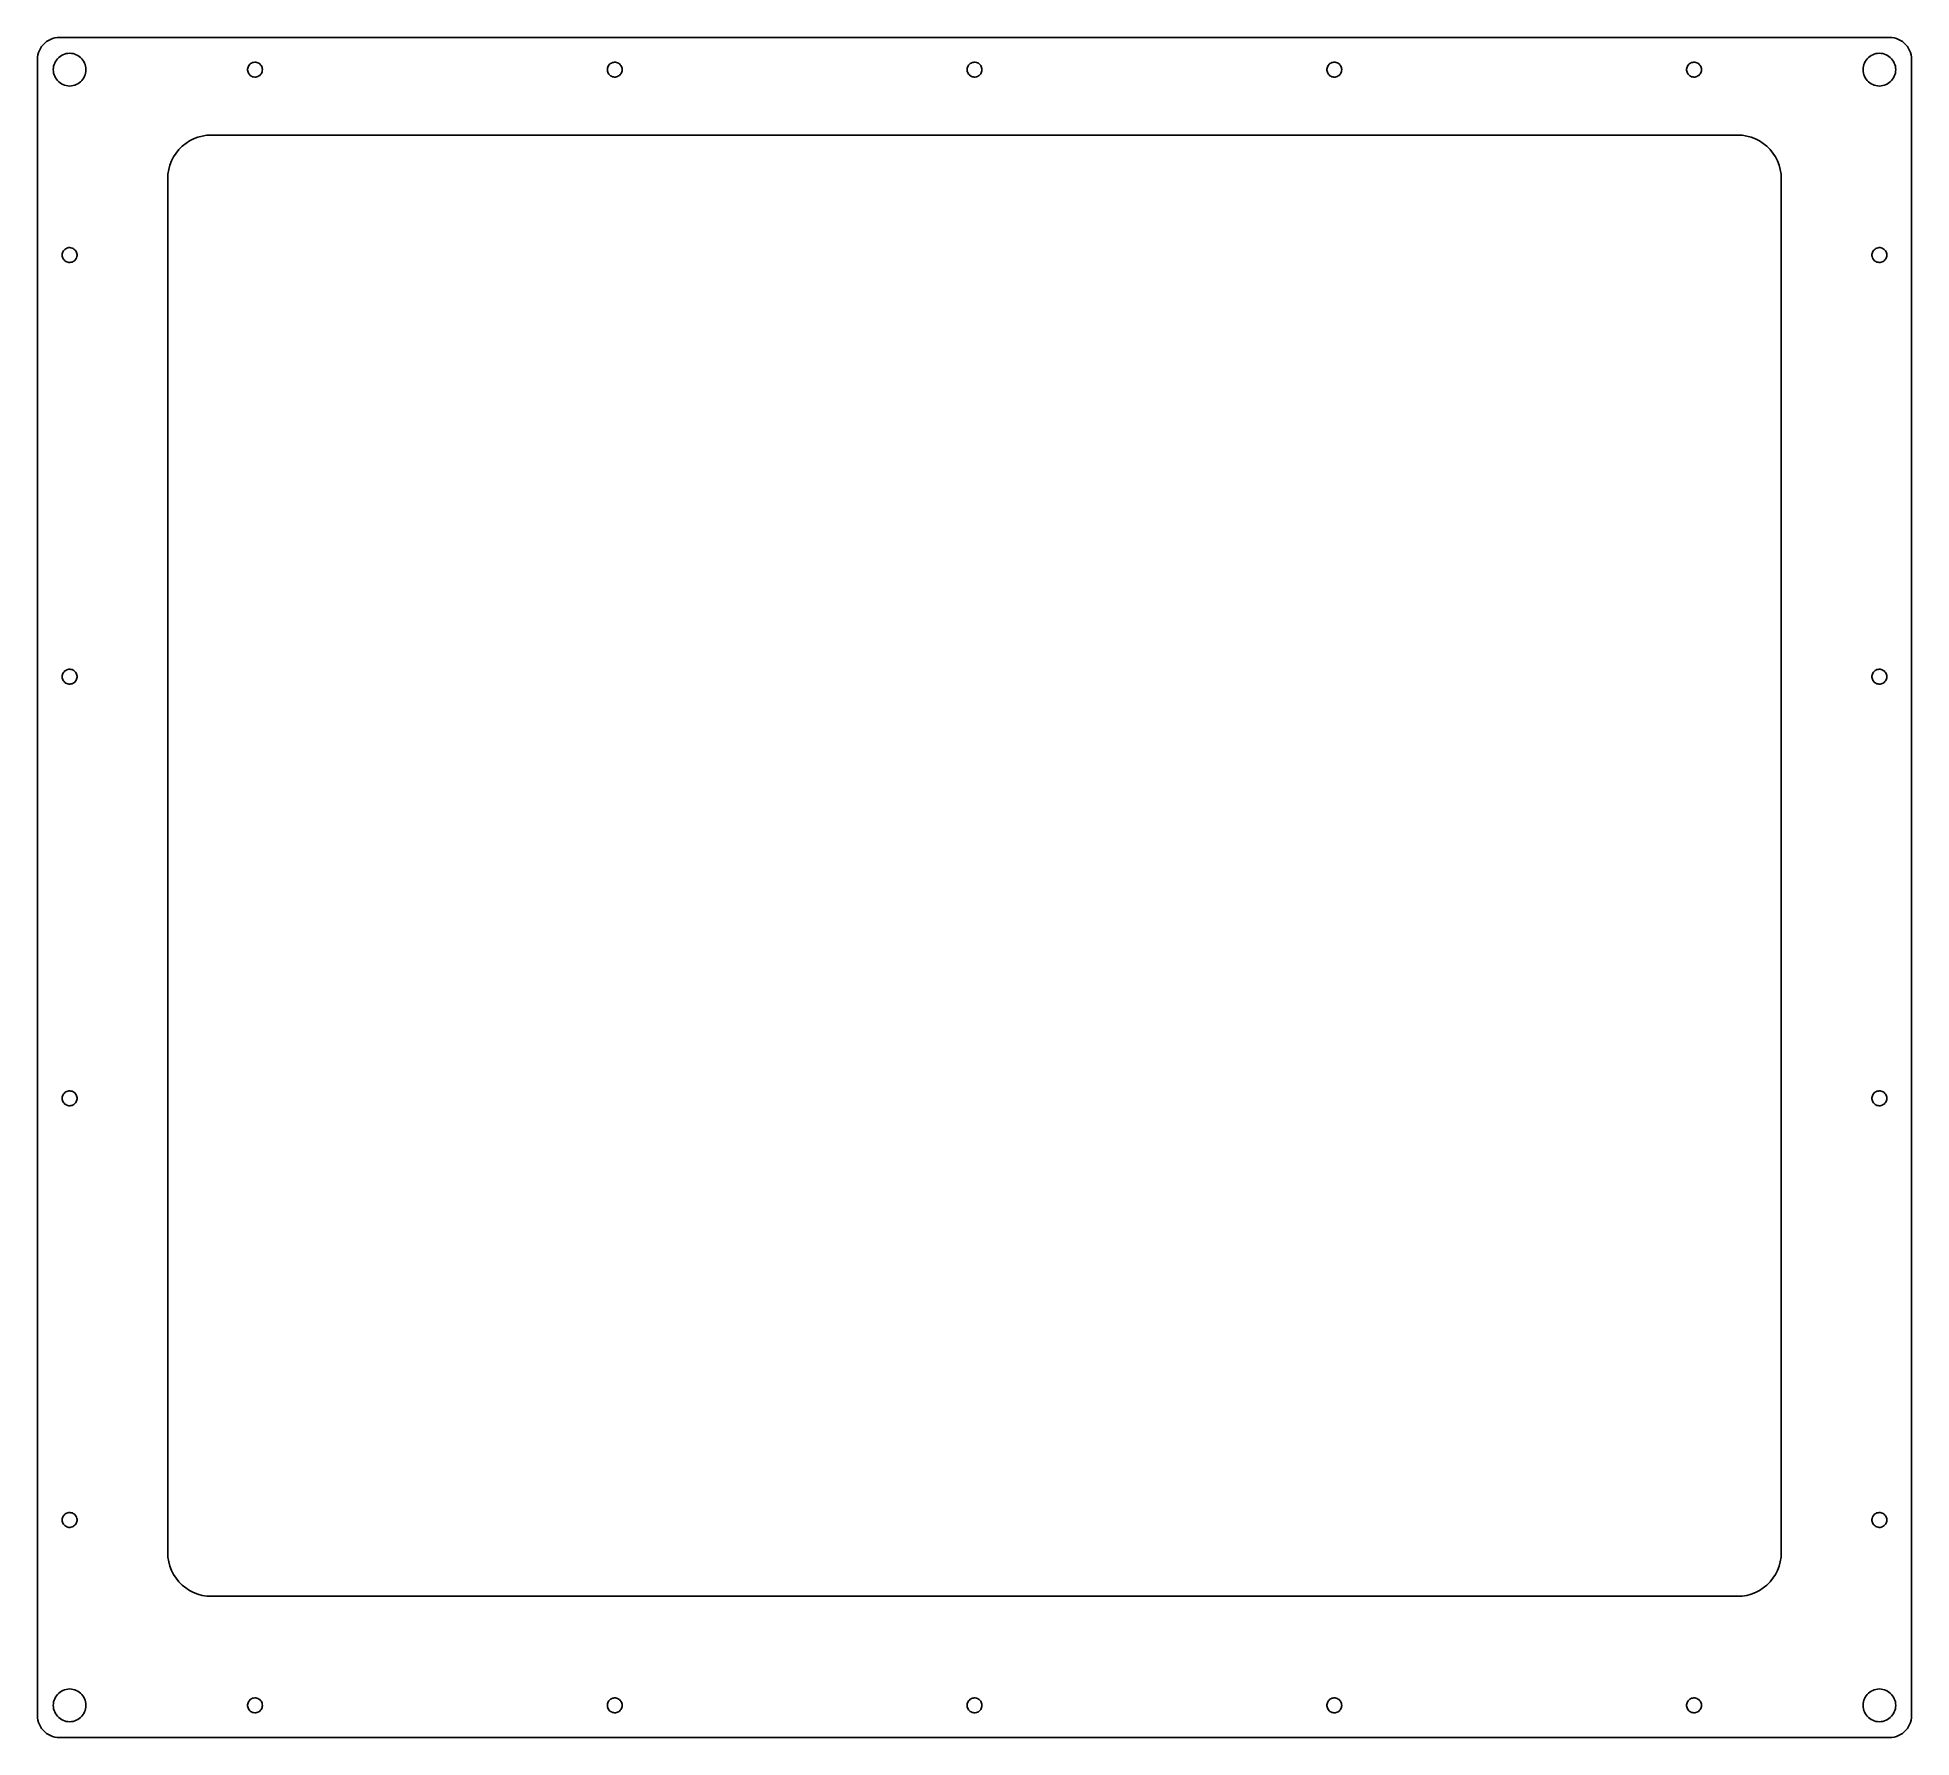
# Model space of a CAD drawing. Header units: metres. Extents: x -215 to 215, y -195 to 195.
import ezdxf

# ---------------------------------------------------------------- set-up
doc = ezdxf.new("R2010")
doc.units = ezdxf.units.M

msp = doc.modelspace()

# ---------------------------------------------------------------- linework, layer by layer
for p, q in [((-213.221, 193.591), (-213.591, 193.221)), ((-212.814, 193.92), (-213.221, 193.591)), ((-212.375, 194.205), (-212.814, 193.92)), ((-211.909, 194.443), (-212.375, 194.205)), ((-211.42, 194.63), (-211.909, 194.443)), ((-210.915, 194.766), (-211.42, 194.63)), ((-210.398, 194.848), (-210.915, 194.766)), ((-209.875, 194.875), (-210.398, 194.848)), ((209.875, 194.875), (-209.875, 194.875)), ((210.398, 194.848), (209.875, 194.875)), ((210.915, 194.766), (210.398, 194.848)), ((211.42, 194.63), (210.915, 194.766)), ((211.909, 194.443), (211.42, 194.63)), ((212.375, 194.205), (211.909, 194.443)), ((212.814, 193.92), (212.375, 194.205)), ((213.221, 193.591), (212.814, 193.92)), ((213.591, 193.221), (213.221, 193.591)), ((-214.848, 190.398), (-214.875, 189.875)), ((-214.875, 189.875), (-214.875, -189.875)), ((-214.766, 190.915), (-214.848, 190.398)), ((-214.63, 191.42), (-214.766, 190.915)), ((-214.443, 191.909), (-214.63, 191.42)), ((-214.205, 192.375), (-214.443, 191.909)), ((-213.92, 192.814), (-214.205, 192.375)), ((-213.591, 193.221), (-213.92, 192.814)), ((-210.926, 189.025), (-210.748, 189.375)), ((-210.748, 189.375), (-210.534, 189.704)), ((-210.534, 189.704), (-210.287, 190.009)), ((-210.287, 190.009), (-210.009, 190.287)), ((-210.009, 190.287), (-209.704, 190.534)), ((-209.704, 190.534), (-209.375, 190.748)), ((-209.375, 190.748), (-209.025, 190.926)), ((-209.025, 190.926), (-208.659, 191.066)), ((-208.659, 191.066), (-208.28, 191.168)), ((-208.28, 191.168), (-207.892, 191.229)), ((-207.892, 191.229), (-207.5, 191.25)), ((-207.5, 191.25), (-207.108, 191.229)), ((-207.108, 191.229), (-206.72, 191.168)), ((-206.72, 191.168), (-206.341, 191.066)), ((-206.341, 191.066), (-205.975, 190.926)), ((-205.975, 190.926), (-205.625, 190.748)), ((-205.625, 190.748), (-205.296, 190.534)), ((-205.296, 190.534), (-204.991, 190.287)), ((-204.991, 190.287), (-204.713, 190.009)), ((-204.713, 190.009), (-204.466, 189.704)), ((-204.466, 189.704), (-204.252, 189.375)), ((-204.252, 189.375), (-204.074, 189.025)), ((-165.777, 189.012), (-165.549, 189.109)), ((-165.549, 189.109), (-165.309, 189.172)), ((-165.309, 189.172), (-165.062, 189.199)), ((-165.062, 189.199), (-164.814, 189.19)), ((-164.814, 189.19), (-164.57, 189.145)), ((-164.57, 189.145), (-164.335, 189.065)), ((-83.2773, 189.012), (-83.0489, 189.109)), ((-83.0489, 189.109), (-82.8088, 189.172)), ((-82.8088, 189.172), (-82.5621, 189.199)), ((-82.5621, 189.199), (-82.3141, 189.19)), ((-82.3141, 189.19), (-82.07, 189.145)), ((-82.07, 189.145), (-81.8351, 189.065)), ((-0.7773, 189.012), (-0.54889, 189.109)), ((-0.54889, 189.109), (-0.30878, 189.172)), ((-0.30878, 189.172), (-0.06207, 189.199)), ((-0.06207, 189.199), (0.18593, 189.19)), ((0.18593, 189.19), (0.42998, 189.145)), ((0.42998, 189.145), (0.66487, 189.065)), ((81.7227, 189.012), (81.9511, 189.109)), ((81.9511, 189.109), (82.1912, 189.172)), ((82.1912, 189.172), (82.4379, 189.199)), ((82.4379, 189.199), (82.6859, 189.19)), ((82.6859, 189.19), (82.93, 189.145)), ((82.93, 189.145), (83.1649, 189.065)), ((164.223, 189.012), (164.451, 189.109)), ((164.451, 189.109), (164.691, 189.172)), ((164.691, 189.172), (164.938, 189.199)), ((164.938, 189.199), (165.186, 189.19)), ((165.186, 189.19), (165.43, 189.145)), ((165.43, 189.145), (165.665, 189.065)), ((204.074, 189.025), (204.252, 189.375)), ((204.252, 189.375), (204.466, 189.704)), ((204.466, 189.704), (204.713, 190.009)), ((204.713, 190.009), (204.991, 190.287)), ((204.991, 190.287), (205.296, 190.534)), ((205.296, 190.534), (205.625, 190.748)), ((205.625, 190.748), (205.975, 190.926)), ((205.975, 190.926), (206.341, 191.066)), ((206.341, 191.066), (206.72, 191.168)), ((206.72, 191.168), (207.108, 191.229)), ((207.108, 191.229), (207.5, 191.25)), ((207.5, 191.25), (207.892, 191.229)), ((207.892, 191.229), (208.28, 191.168)), ((208.28, 191.168), (208.659, 191.066)), ((208.659, 191.066), (209.025, 190.926)), ((209.025, 190.926), (209.375, 190.748)), ((209.375, 190.748), (209.704, 190.534)), ((209.704, 190.534), (210.009, 190.287)), ((210.009, 190.287), (210.287, 190.009)), ((210.287, 190.009), (210.534, 189.704)), ((210.534, 189.704), (210.748, 189.375)), ((210.748, 189.375), (210.926, 189.025)), ((213.92, 192.814), (213.591, 193.221)), ((214.205, 192.375), (213.92, 192.814)), ((214.443, 191.909), (214.205, 192.375)), ((214.63, 191.42), (214.443, 191.909)), ((214.766, 190.915), (214.63, 191.42)), ((214.848, 190.398), (214.766, 190.915)), ((214.875, 189.875), (214.848, 190.398)), ((214.875, -189.875), (214.875, 189.875)), ((-211.25, 187.5), (-211.229, 187.892)), ((-211.229, 187.108), (-211.25, 187.5)), ((-211.229, 187.892), (-211.168, 188.28)), ((-211.168, 186.72), (-211.229, 187.108)), ((-211.168, 188.28), (-211.066, 188.659)), ((-211.066, 186.341), (-211.168, 186.72)), ((-211.066, 188.659), (-210.926, 189.025)), ((-210.926, 185.975), (-211.066, 186.341)), ((-210.748, 185.625), (-210.926, 185.975)), ((-210.534, 185.296), (-210.748, 185.625)), ((-210.287, 184.991), (-210.534, 185.296)), ((-210.009, 184.713), (-210.287, 184.991)), ((-204.713, 184.991), (-204.991, 184.713)), ((-204.466, 185.296), (-204.713, 184.991)), ((-204.252, 185.625), (-204.466, 185.296)), ((-204.074, 185.975), (-204.252, 185.625)), ((-204.074, 189.025), (-203.934, 188.659)), ((-203.934, 186.341), (-204.074, 185.975)), ((-203.934, 188.659), (-203.832, 188.28)), ((-203.832, 186.72), (-203.934, 186.341)), ((-203.832, 188.28), (-203.771, 187.892)), ((-203.771, 187.108), (-203.832, 186.72)), ((-203.771, 187.892), (-203.75, 187.5)), ((-203.75, 187.5), (-203.771, 187.108)), ((-166.695, 187.624), (-166.659, 187.87)), ((-166.695, 187.376), (-166.695, 187.624)), ((-166.659, 187.13), (-166.695, 187.376)), ((-166.659, 187.87), (-166.588, 188.107)), ((-166.588, 186.893), (-166.659, 187.13)), ((-166.588, 188.107), (-166.482, 188.332)), ((-166.482, 186.668), (-166.588, 186.893)), ((-166.482, 188.332), (-166.346, 188.539)), ((-166.346, 186.461), (-166.482, 186.668)), ((-166.346, 188.539), (-166.18, 188.724)), ((-166.18, 186.276), (-166.346, 186.461)), ((-166.18, 188.724), (-165.989, 188.883)), ((-165.989, 186.117), (-166.18, 186.276)), ((-165.989, 188.883), (-165.777, 189.012)), ((-165.777, 185.988), (-165.989, 186.117)), ((-165.549, 185.891), (-165.777, 185.988)), ((-165.309, 185.828), (-165.549, 185.891)), ((-165.062, 185.801), (-165.309, 185.828)), ((-164.814, 185.81), (-165.062, 185.801)), ((-164.57, 185.855), (-164.814, 185.81)), ((-164.335, 185.935), (-164.57, 185.855)), ((-164.335, 189.065), (-164.114, 188.951)), ((-164.114, 186.049), (-164.335, 185.935)), ((-164.114, 188.951), (-163.913, 188.807)), ((-163.913, 186.193), (-164.114, 186.049)), ((-163.913, 188.807), (-163.734, 188.634)), ((-163.734, 186.366), (-163.913, 186.193)), ((-163.734, 188.634), (-163.582, 188.438)), ((-163.582, 186.562), (-163.734, 186.366)), ((-163.582, 188.438), (-163.461, 188.222)), ((-163.461, 186.778), (-163.582, 186.562)), ((-163.461, 188.222), (-163.372, 187.99)), ((-163.372, 187.01), (-163.461, 186.778)), ((-163.372, 187.99), (-163.318, 187.748)), ((-163.318, 187.252), (-163.372, 187.01)), ((-163.318, 187.748), (-163.3, 187.5)), ((-163.3, 187.5), (-163.318, 187.252)), ((-84.1955, 187.624), (-84.1593, 187.87)), ((-84.1955, 187.376), (-84.1955, 187.624)), ((-84.1593, 187.13), (-84.1955, 187.376)), ((-84.1593, 187.87), (-84.0878, 188.107)), ((-84.0878, 186.893), (-84.1593, 187.13)), ((-84.0878, 188.107), (-83.9825, 188.332)), ((-83.9825, 186.668), (-84.0878, 186.893)), ((-83.9825, 188.332), (-83.8455, 188.539)), ((-83.8455, 186.461), (-83.9825, 186.668)), ((-83.8455, 188.539), (-83.6799, 188.724)), ((-83.6799, 186.276), (-83.8455, 186.461)), ((-83.6799, 188.724), (-83.4892, 188.883)), ((-83.4892, 186.117), (-83.6799, 186.276)), ((-83.4892, 188.883), (-83.2773, 189.012)), ((-83.2773, 185.988), (-83.4892, 186.117)), ((-83.0489, 185.891), (-83.2773, 185.988)), ((-82.8088, 185.828), (-83.0489, 185.891)), ((-82.5621, 185.801), (-82.8088, 185.828)), ((-82.3141, 185.81), (-82.5621, 185.801)), ((-82.07, 185.855), (-82.3141, 185.81)), ((-81.8351, 185.935), (-82.07, 185.855)), ((-81.8351, 189.065), (-81.6144, 188.951)), ((-81.6144, 186.049), (-81.8351, 185.935)), ((-81.6144, 188.951), (-81.4126, 188.807)), ((-81.4126, 186.193), (-81.6144, 186.049)), ((-81.4126, 188.807), (-81.2339, 188.634)), ((-81.2339, 186.366), (-81.4126, 186.193)), ((-81.2339, 188.634), (-81.0822, 188.438)), ((-81.0822, 186.562), (-81.2339, 186.366)), ((-81.0822, 188.438), (-80.9607, 188.222)), ((-80.9607, 186.778), (-81.0822, 186.562)), ((-80.9607, 188.222), (-80.8721, 187.99)), ((-80.8721, 187.01), (-80.9607, 186.778)), ((-80.8721, 187.99), (-80.8181, 187.748)), ((-80.8181, 187.252), (-80.8721, 187.01)), ((-80.8181, 187.748), (-80.8, 187.5)), ((-80.8, 187.5), (-80.8181, 187.252)), ((-1.69545, 187.624), (-1.65932, 187.87)), ((-1.69545, 187.376), (-1.69545, 187.624)), ((-1.65932, 187.13), (-1.69545, 187.376)), ((-1.65932, 187.87), (-1.58781, 188.107)), ((-1.58781, 186.893), (-1.65932, 187.13)), ((-1.58781, 188.107), (-1.48248, 188.332)), ((-1.48248, 186.668), (-1.58781, 186.893)), ((-1.48248, 188.332), (-1.34554, 188.539)), ((-1.34554, 186.461), (-1.48248, 186.668)), ((-1.34554, 188.539), (-1.17992, 188.724)), ((-1.17992, 186.276), (-1.34554, 186.461)), ((-1.17992, 188.724), (-0.98915, 188.883)), ((-0.98915, 186.117), (-1.17992, 186.276)), ((-0.98915, 188.883), (-0.7773, 189.012)), ((-0.7773, 185.988), (-0.98915, 186.117)), ((-0.54889, 185.891), (-0.7773, 185.988)), ((-0.30878, 185.828), (-0.54889, 185.891)), ((-0.06207, 185.801), (-0.30878, 185.828)), ((0.18593, 185.81), (-0.06207, 185.801)), ((0.42998, 185.855), (0.18593, 185.81)), ((0.66487, 185.935), (0.42998, 185.855)), ((0.66487, 189.065), (0.88559, 188.951)), ((0.88559, 186.049), (0.66487, 185.935)), ((0.88559, 188.951), (1.08743, 188.807)), ((1.08743, 186.193), (0.88559, 186.049)), ((1.08743, 188.807), (1.2661, 188.634)), ((1.2661, 186.366), (1.08743, 186.193)), ((1.2661, 188.634), (1.41779, 188.438)), ((1.41779, 186.562), (1.2661, 186.366)), ((1.41779, 188.438), (1.53926, 188.222)), ((1.53926, 186.778), (1.41779, 186.562)), ((1.53926, 188.222), (1.62791, 187.99)), ((1.62791, 187.01), (1.53926, 186.778)), ((1.62791, 187.99), (1.68187, 187.748)), ((1.68187, 187.252), (1.62791, 187.01)), ((1.68187, 187.748), (1.7, 187.5)), ((1.7, 187.5), (1.68187, 187.252)), ((80.8045, 187.624), (80.8407, 187.87)), ((80.8045, 187.376), (80.8045, 187.624)), ((80.8407, 187.13), (80.8045, 187.376)), ((80.8407, 187.87), (80.9122, 188.107)), ((80.9122, 186.893), (80.8407, 187.13)), ((80.9122, 188.107), (81.0175, 188.332)), ((81.0175, 186.668), (80.9122, 186.893)), ((81.0175, 188.332), (81.1544, 188.539)), ((81.1544, 186.461), (81.0175, 186.668)), ((81.1544, 188.539), (81.3201, 188.724)), ((81.3201, 186.276), (81.1544, 186.461)), ((81.3201, 188.724), (81.5108, 188.883)), ((81.5108, 186.117), (81.3201, 186.276)), ((81.5108, 188.883), (81.7227, 189.012)), ((81.7227, 185.988), (81.5108, 186.117)), ((81.9511, 185.891), (81.7227, 185.988)), ((82.1912, 185.828), (81.9511, 185.891)), ((82.4379, 185.801), (82.1912, 185.828)), ((82.6859, 185.81), (82.4379, 185.801)), ((82.93, 185.855), (82.6859, 185.81)), ((83.1649, 185.935), (82.93, 185.855)), ((83.1649, 189.065), (83.3856, 188.951)), ((83.3856, 186.049), (83.1649, 185.935)), ((83.3856, 188.951), (83.5874, 188.807)), ((83.5874, 186.193), (83.3856, 186.049)), ((83.5874, 188.807), (83.7661, 188.634)), ((83.7661, 186.366), (83.5874, 186.193)), ((83.7661, 188.634), (83.9178, 188.438)), ((83.9178, 186.562), (83.7661, 186.366)), ((83.9178, 188.438), (84.0393, 188.222)), ((84.0393, 186.778), (83.9178, 186.562)), ((84.0393, 188.222), (84.1279, 187.99)), ((84.1279, 187.01), (84.0393, 186.778)), ((84.1279, 187.99), (84.1819, 187.748)), ((84.1819, 187.252), (84.1279, 187.01)), ((84.1819, 187.748), (84.2, 187.5)), ((84.2, 187.5), (84.1819, 187.252)), ((163.305, 187.624), (163.341, 187.87)), ((163.305, 187.376), (163.305, 187.624)), ((163.341, 187.13), (163.305, 187.376)), ((163.341, 187.87), (163.412, 188.107)), ((163.412, 186.893), (163.341, 187.13)), ((163.412, 188.107), (163.518, 188.332)), ((163.518, 186.668), (163.412, 186.893)), ((163.518, 188.332), (163.654, 188.539)), ((163.654, 186.461), (163.518, 186.668)), ((163.654, 188.539), (163.82, 188.724)), ((163.82, 186.276), (163.654, 186.461)), ((163.82, 188.724), (164.011, 188.883)), ((164.011, 186.117), (163.82, 186.276)), ((164.011, 188.883), (164.223, 189.012)), ((164.223, 185.988), (164.011, 186.117)), ((164.451, 185.891), (164.223, 185.988)), ((164.691, 185.828), (164.451, 185.891)), ((164.938, 185.801), (164.691, 185.828)), ((165.186, 185.81), (164.938, 185.801)), ((165.43, 185.855), (165.186, 185.81)), ((165.665, 185.935), (165.43, 185.855)), ((165.665, 189.065), (165.886, 188.951)), ((165.886, 186.049), (165.665, 185.935)), ((165.886, 188.951), (166.087, 188.807)), ((166.087, 186.193), (165.886, 186.049)), ((166.087, 188.807), (166.266, 188.634)), ((166.266, 186.366), (166.087, 186.193)), ((166.266, 188.634), (166.418, 188.438)), ((166.418, 186.562), (166.266, 186.366)), ((166.418, 188.438), (166.539, 188.222)), ((166.539, 186.778), (166.418, 186.562)), ((166.539, 188.222), (166.628, 187.99)), ((166.628, 187.01), (166.539, 186.778)), ((166.628, 187.99), (166.682, 187.748)), ((166.682, 187.252), (166.628, 187.01)), ((166.682, 187.748), (166.7, 187.5)), ((166.7, 187.5), (166.682, 187.252)), ((203.75, 187.5), (203.771, 187.892)), ((203.771, 187.108), (203.75, 187.5)), ((203.771, 187.892), (203.832, 188.28)), ((203.832, 186.72), (203.771, 187.108)), ((203.832, 188.28), (203.934, 188.659)), ((203.934, 186.341), (203.832, 186.72)), ((203.934, 188.659), (204.074, 189.025)), ((204.074, 185.975), (203.934, 186.341)), ((204.252, 185.625), (204.074, 185.975)), ((204.466, 185.296), (204.252, 185.625)), ((204.713, 184.991), (204.466, 185.296)), ((204.991, 184.713), (204.713, 184.991)), ((210.287, 184.991), (210.009, 184.713)), ((210.534, 185.296), (210.287, 184.991)), ((210.748, 185.625), (210.534, 185.296)), ((210.926, 185.975), (210.748, 185.625)), ((210.926, 189.025), (211.066, 188.659)), ((211.066, 186.341), (210.926, 185.975)), ((211.066, 188.659), (211.168, 188.28)), ((211.168, 186.72), (211.066, 186.341)), ((211.168, 188.28), (211.229, 187.892)), ((211.229, 187.108), (211.168, 186.72)), ((211.229, 187.892), (211.25, 187.5)), ((211.25, 187.5), (211.229, 187.108)), ((-209.704, 184.466), (-210.009, 184.713)), ((-209.375, 184.252), (-209.704, 184.466)), ((-209.025, 184.074), (-209.375, 184.252)), ((-208.659, 183.934), (-209.025, 184.074)), ((-208.28, 183.832), (-208.659, 183.934)), ((-207.892, 183.771), (-208.28, 183.832)), ((-207.5, 183.75), (-207.892, 183.771)), ((-207.108, 183.771), (-207.5, 183.75)), ((-206.72, 183.832), (-207.108, 183.771)), ((-206.341, 183.934), (-206.72, 183.832)), ((-205.975, 184.074), (-206.341, 183.934)), ((-205.625, 184.252), (-205.975, 184.074)), ((-205.296, 184.466), (-205.625, 184.252)), ((-204.991, 184.713), (-205.296, 184.466)), ((205.296, 184.466), (204.991, 184.713)), ((205.625, 184.252), (205.296, 184.466)), ((205.975, 184.074), (205.625, 184.252)), ((206.341, 183.934), (205.975, 184.074)), ((206.72, 183.832), (206.341, 183.934)), ((207.108, 183.771), (206.72, 183.832)), ((207.5, 183.75), (207.108, 183.771)), ((207.892, 183.771), (207.5, 183.75)), ((208.28, 183.832), (207.892, 183.771)), ((208.659, 183.934), (208.28, 183.832)), ((209.025, 184.074), (208.659, 183.934)), ((209.375, 184.252), (209.025, 184.074)), ((209.704, 184.466), (209.375, 184.252)), ((210.009, 184.713), (209.704, 184.466)), ((-179.067, 171.635), (-178.09, 172.011)), ((-178.09, 172.011), (-177.079, 172.281)), ((-177.079, 172.281), (-176.045, 172.445)), ((-176.045, 172.445), (-175, 172.5)), ((-175, 172.5), (175, 172.5)), ((175, 172.5), (176.045, 172.445)), ((176.045, 172.445), (177.079, 172.281)), ((177.079, 172.281), (178.09, 172.011)), ((178.09, 172.011), (179.067, 171.635)), ((-183.66, 167.5), (-183.09, 168.378)), ((-183.09, 168.378), (-182.431, 169.191)), ((-182.431, 169.191), (-181.691, 169.931)), ((-181.691, 169.931), (-180.878, 170.59)), ((-180.878, 170.59), (-180, 171.16)), ((-180, 171.16), (-179.067, 171.635)), ((179.067, 171.635), (180, 171.16)), ((180, 171.16), (180.878, 170.59)), ((180.878, 170.59), (181.691, 169.931)), ((181.691, 169.931), (182.431, 169.191)), ((182.431, 169.191), (183.09, 168.378)), ((183.09, 168.378), (183.66, 167.5)), ((-185, 162.5), (-184.945, 163.545)), ((-184.945, 163.545), (-184.781, 164.579)), ((-184.781, 164.579), (-184.511, 165.59)), ((-184.511, 165.59), (-184.135, 166.567)), ((-184.135, 166.567), (-183.66, 167.5)), ((183.66, 167.5), (184.135, 166.567)), ((184.135, 166.567), (184.511, 165.59)), ((184.511, 165.59), (184.781, 164.579)), ((184.781, 164.579), (184.945, 163.545)), ((184.945, 163.545), (185, 162.5)), ((-185, -152.5), (-185, 162.5)), ((185, 162.5), (185, -152.5)), ((-208.918, 145.938), (-208.766, 146.134)), ((-208.766, 146.134), (-208.587, 146.307)), ((-208.587, 146.307), (-208.386, 146.451)), ((-208.386, 146.451), (-208.165, 146.565)), ((-208.165, 146.565), (-207.93, 146.645)), ((-207.93, 146.645), (-207.686, 146.69)), ((-207.686, 146.69), (-207.438, 146.699)), ((-207.438, 146.699), (-207.191, 146.672)), ((-207.191, 146.672), (-206.951, 146.609)), ((-206.951, 146.609), (-206.723, 146.512)), ((-206.723, 146.512), (-206.511, 146.383)), ((-206.511, 146.383), (-206.32, 146.224)), ((-206.32, 146.224), (-206.154, 146.039)), ((206.154, 146.039), (206.32, 146.224)), ((206.32, 146.224), (206.511, 146.383)), ((206.511, 146.383), (206.723, 146.512)), ((206.723, 146.512), (206.951, 146.609)), ((206.951, 146.609), (207.191, 146.672)), ((207.191, 146.672), (207.438, 146.699)), ((207.438, 146.699), (207.686, 146.69)), ((207.686, 146.69), (207.93, 146.645)), ((207.93, 146.645), (208.165, 146.565)), ((208.165, 146.565), (208.386, 146.451)), ((208.386, 146.451), (208.587, 146.307)), ((208.587, 146.307), (208.766, 146.134)), ((208.766, 146.134), (208.918, 145.938)), ((-209.2, 145), (-209.182, 145.248)), ((-209.182, 144.752), (-209.2, 145)), ((-209.182, 145.248), (-209.128, 145.49)), ((-209.128, 144.51), (-209.182, 144.752)), ((-209.128, 145.49), (-209.039, 145.722)), ((-209.039, 144.278), (-209.128, 144.51)), ((-209.039, 145.722), (-208.918, 145.938)), ((-208.918, 144.062), (-209.039, 144.278)), ((-208.766, 143.866), (-208.918, 144.062)), ((-208.587, 143.693), (-208.766, 143.866)), ((-208.386, 143.549), (-208.587, 143.693)), ((-208.165, 143.435), (-208.386, 143.549)), ((-207.93, 143.355), (-208.165, 143.435)), ((-207.686, 143.31), (-207.93, 143.355)), ((-207.438, 143.301), (-207.686, 143.31)), ((-207.191, 143.328), (-207.438, 143.301)), ((-206.951, 143.391), (-207.191, 143.328)), ((-206.723, 143.488), (-206.951, 143.391)), ((-206.511, 143.617), (-206.723, 143.488)), ((-206.32, 143.776), (-206.511, 143.617)), ((-206.154, 143.961), (-206.32, 143.776)), ((-206.154, 146.039), (-206.018, 145.832)), ((-206.018, 144.168), (-206.154, 143.961)), ((-206.018, 145.832), (-205.912, 145.607)), ((-205.912, 144.393), (-206.018, 144.168)), ((-205.912, 145.607), (-205.841, 145.37)), ((-205.841, 144.63), (-205.912, 144.393)), ((-205.841, 145.37), (-205.805, 145.124)), ((-205.805, 144.876), (-205.841, 144.63)), ((-205.805, 145.124), (-205.805, 144.876)), ((205.805, 145.124), (205.841, 145.37)), ((205.805, 144.876), (205.805, 145.124)), ((205.841, 144.63), (205.805, 144.876)), ((205.841, 145.37), (205.912, 145.607)), ((205.912, 144.393), (205.841, 144.63)), ((205.912, 145.607), (206.018, 145.832)), ((206.018, 144.168), (205.912, 144.393)), ((206.018, 145.832), (206.154, 146.039)), ((206.154, 143.961), (206.018, 144.168)), ((206.32, 143.776), (206.154, 143.961)), ((206.511, 143.617), (206.32, 143.776)), ((206.723, 143.488), (206.511, 143.617)), ((206.951, 143.391), (206.723, 143.488)), ((207.191, 143.328), (206.951, 143.391)), ((207.438, 143.301), (207.191, 143.328)), ((207.686, 143.31), (207.438, 143.301)), ((207.93, 143.355), (207.686, 143.31)), ((208.165, 143.435), (207.93, 143.355)), ((208.386, 143.549), (208.165, 143.435)), ((208.587, 143.693), (208.386, 143.549)), ((208.766, 143.866), (208.587, 143.693)), ((208.918, 144.062), (208.766, 143.866)), ((208.918, 145.938), (209.039, 145.722)), ((209.039, 144.278), (208.918, 144.062)), ((209.039, 145.722), (209.128, 145.49)), ((209.128, 144.51), (209.039, 144.278)), ((209.128, 145.49), (209.182, 145.248)), ((209.182, 144.752), (209.128, 144.51)), ((209.182, 145.248), (209.2, 145)), ((209.2, 145), (209.182, 144.752)), ((-209.2, 48.3333), (-209.182, 48.5809)), ((-209.182, 48.0858), (-209.2, 48.3333)), ((-209.182, 48.5809), (-209.128, 48.8231)), ((-209.128, 47.8436), (-209.182, 48.0858)), ((-209.128, 48.8231), (-209.039, 49.0549)), ((-209.039, 47.6118), (-209.128, 47.8436)), ((-209.039, 49.0549), (-208.918, 49.2713)), ((-208.918, 47.3953), (-209.039, 47.6118)), ((-208.918, 49.2713), (-208.766, 49.4678)), ((-208.766, 47.1989), (-208.918, 47.3953)), ((-208.766, 49.4678), (-208.587, 49.64)), ((-208.587, 49.64), (-208.386, 49.7844)), ((-208.386, 49.7844), (-208.165, 49.8979)), ((-208.165, 49.8979), (-207.93, 49.978)), ((-207.93, 49.978), (-207.686, 50.0231)), ((-207.686, 50.0231), (-207.438, 50.0322)), ((-207.438, 50.0322), (-207.191, 50.0051)), ((-207.191, 50.0051), (-206.951, 49.9423)), ((-206.951, 49.9423), (-206.723, 49.8452)), ((-206.723, 49.8452), (-206.511, 49.7159)), ((-206.511, 49.7159), (-206.32, 49.5572)), ((-206.32, 49.5572), (-206.154, 49.3723)), ((-206.154, 47.2943), (-206.32, 47.1095)), ((-206.154, 49.3723), (-206.018, 49.1653)), ((-206.018, 47.5013), (-206.154, 47.2943)), ((-206.018, 49.1653), (-205.912, 48.9406)), ((-205.912, 47.726), (-206.018, 47.5013)), ((-205.912, 48.9406), (-205.841, 48.703)), ((-205.841, 47.9637), (-205.912, 47.726)), ((-205.841, 48.703), (-205.805, 48.4574)), ((-205.805, 48.2092), (-205.841, 47.9637)), ((-205.805, 48.4574), (-205.805, 48.2092)), ((205.805, 48.4574), (205.841, 48.703)), ((205.805, 48.2092), (205.805, 48.4574)), ((205.841, 47.9637), (205.805, 48.2092)), ((205.841, 48.703), (205.912, 48.9406)), ((205.912, 47.726), (205.841, 47.9637)), ((205.912, 48.9406), (206.018, 49.1653)), ((206.018, 47.5013), (205.912, 47.726)), ((206.018, 49.1653), (206.154, 49.3723)), ((206.154, 47.2943), (206.018, 47.5013)), ((206.154, 49.3723), (206.32, 49.5572)), ((206.32, 47.1095), (206.154, 47.2943)), ((206.32, 49.5572), (206.511, 49.7159)), ((206.511, 49.7159), (206.723, 49.8452)), ((206.723, 49.8452), (206.951, 49.9423)), ((206.951, 49.9423), (207.191, 50.0051)), ((207.191, 50.0051), (207.438, 50.0322)), ((207.438, 50.0322), (207.686, 50.0231)), ((207.686, 50.0231), (207.93, 49.978)), ((207.93, 49.978), (208.165, 49.8979)), ((208.165, 49.8979), (208.386, 49.7844)), ((208.386, 49.7844), (208.587, 49.64)), ((208.587, 49.64), (208.766, 49.4678)), ((208.766, 49.4678), (208.918, 49.2713)), ((208.918, 47.3953), (208.766, 47.1989)), ((208.918, 49.2713), (209.039, 49.0549)), ((209.039, 47.6118), (208.918, 47.3953)), ((209.039, 49.0549), (209.128, 48.8231)), ((209.128, 47.8436), (209.039, 47.6118)), ((209.128, 48.8231), (209.182, 48.5809)), ((209.182, 48.0858), (209.128, 47.8436)), ((209.182, 48.5809), (209.2, 48.3333)), ((209.2, 48.3333), (209.182, 48.0858)), ((-208.587, 47.0266), (-208.766, 47.1989)), ((-208.386, 46.8822), (-208.587, 47.0266)), ((-208.165, 46.7687), (-208.386, 46.8822)), ((-207.93, 46.6886), (-208.165, 46.7687)), ((-207.686, 46.6435), (-207.93, 46.6886)), ((-207.438, 46.6345), (-207.686, 46.6435)), ((-207.191, 46.6616), (-207.438, 46.6345)), ((-206.951, 46.7244), (-207.191, 46.6616)), ((-206.723, 46.8214), (-206.951, 46.7244)), ((-206.511, 46.9507), (-206.723, 46.8214)), ((-206.32, 47.1095), (-206.511, 46.9507)), ((206.511, 46.9507), (206.32, 47.1095)), ((206.723, 46.8214), (206.511, 46.9507)), ((206.951, 46.7244), (206.723, 46.8214)), ((207.191, 46.6616), (206.951, 46.7244)), ((207.438, 46.6345), (207.191, 46.6616)), ((207.686, 46.6435), (207.438, 46.6345)), ((207.93, 46.6886), (207.686, 46.6435)), ((208.165, 46.7687), (207.93, 46.6886)), ((208.386, 46.8822), (208.165, 46.7687)), ((208.587, 47.0266), (208.386, 46.8822)), ((208.766, 47.1989), (208.587, 47.0266)), ((-208.918, -47.3953), (-208.766, -47.1989)), ((-208.766, -47.1989), (-208.587, -47.0266)), ((-208.587, -47.0266), (-208.386, -46.8822)), ((-208.386, -46.8822), (-208.165, -46.7687)), ((-208.165, -46.7687), (-207.93, -46.6886)), ((-207.93, -46.6886), (-207.686, -46.6435)), ((-207.686, -46.6435), (-207.438, -46.6345)), ((-207.438, -46.6345), (-207.191, -46.6616)), ((-207.191, -46.6616), (-206.951, -46.7244)), ((-206.951, -46.7244), (-206.723, -46.8214)), ((-206.723, -46.8214), (-206.511, -46.9507)), ((-206.511, -46.9507), (-206.32, -47.1095)), ((-206.32, -47.1095), (-206.154, -47.2943)), ((206.154, -47.2943), (206.32, -47.1095)), ((206.32, -47.1095), (206.511, -46.9507)), ((206.511, -46.9507), (206.723, -46.8214)), ((206.723, -46.8214), (206.951, -46.7244)), ((206.951, -46.7244), (207.191, -46.6616)), ((207.191, -46.6616), (207.438, -46.6345)), ((207.438, -46.6345), (207.686, -46.6435)), ((207.686, -46.6435), (207.93, -46.6886)), ((207.93, -46.6886), (208.165, -46.7687)), ((208.165, -46.7687), (208.386, -46.8822)), ((208.386, -46.8822), (208.587, -47.0266)), ((208.587, -47.0266), (208.766, -47.1989)), ((208.766, -47.1989), (208.918, -47.3953)), ((-209.2, -48.3333), (-209.182, -48.0858)), ((-209.182, -48.5809), (-209.2, -48.3333)), ((-209.182, -48.0858), (-209.128, -47.8436)), ((-209.128, -48.8231), (-209.182, -48.5809)), ((-209.128, -47.8436), (-209.039, -47.6118)), ((-209.039, -49.0549), (-209.128, -48.8231)), ((-209.039, -47.6118), (-208.918, -47.3953)), ((-208.918, -49.2713), (-209.039, -49.0549)), ((-208.766, -49.4678), (-208.918, -49.2713)), ((-208.587, -49.64), (-208.766, -49.4678)), ((-208.386, -49.7844), (-208.587, -49.64)), ((-208.165, -49.8979), (-208.386, -49.7844)), ((-207.93, -49.978), (-208.165, -49.8979)), ((-207.686, -50.0231), (-207.93, -49.978)), ((-207.438, -50.0322), (-207.686, -50.0231)), ((-207.191, -50.0051), (-207.438, -50.0322)), ((-206.951, -49.9423), (-207.191, -50.0051)), ((-206.723, -49.8452), (-206.951, -49.9423)), ((-206.511, -49.7159), (-206.723, -49.8452)), ((-206.32, -49.5572), (-206.511, -49.7159)), ((-206.154, -49.3723), (-206.32, -49.5572)), ((-206.154, -47.2943), (-206.018, -47.5013)), ((-206.018, -49.1653), (-206.154, -49.3723)), ((-206.018, -47.5013), (-205.912, -47.726)), ((-205.912, -48.9406), (-206.018, -49.1653)), ((-205.912, -47.726), (-205.841, -47.9637)), ((-205.841, -48.703), (-205.912, -48.9406)), ((-205.841, -47.9637), (-205.805, -48.2092)), ((-205.805, -48.4574), (-205.841, -48.703)), ((-205.805, -48.2092), (-205.805, -48.4574)), ((205.805, -48.2092), (205.841, -47.9637)), ((205.805, -48.4574), (205.805, -48.2092)), ((205.841, -48.703), (205.805, -48.4574)), ((205.841, -47.9637), (205.912, -47.726)), ((205.912, -48.9406), (205.841, -48.703)), ((205.912, -47.726), (206.018, -47.5013)), ((206.018, -49.1653), (205.912, -48.9406)), ((206.018, -47.5013), (206.154, -47.2943)), ((206.154, -49.3723), (206.018, -49.1653)), ((206.32, -49.5572), (206.154, -49.3723)), ((206.511, -49.7159), (206.32, -49.5572)), ((206.723, -49.8452), (206.511, -49.7159)), ((206.951, -49.9423), (206.723, -49.8452)), ((207.191, -50.0051), (206.951, -49.9423)), ((207.438, -50.0322), (207.191, -50.0051)), ((207.686, -50.0231), (207.438, -50.0322)), ((207.93, -49.978), (207.686, -50.0231)), ((208.165, -49.8979), (207.93, -49.978)), ((208.386, -49.7844), (208.165, -49.8979)), ((208.587, -49.64), (208.386, -49.7844)), ((208.766, -49.4678), (208.587, -49.64)), ((208.918, -49.2713), (208.766, -49.4678)), ((208.918, -47.3953), (209.039, -47.6118)), ((209.039, -49.0549), (208.918, -49.2713)), ((209.039, -47.6118), (209.128, -47.8436)), ((209.128, -48.8231), (209.039, -49.0549)), ((209.128, -47.8436), (209.182, -48.0858)), ((209.182, -48.5809), (209.128, -48.8231)), ((209.182, -48.0858), (209.2, -48.3333)), ((209.2, -48.3333), (209.182, -48.5809)), ((-209.2, -145), (-209.182, -144.752)), ((-209.182, -145.248), (-209.2, -145)), ((-209.182, -144.752), (-209.128, -144.51)), ((-209.128, -145.49), (-209.182, -145.248)), ((-209.128, -144.51), (-209.039, -144.278)), ((-209.039, -145.722), (-209.128, -145.49)), ((-209.039, -144.278), (-208.918, -144.062)), ((-208.918, -145.938), (-209.039, -145.722)), ((-208.918, -144.062), (-208.766, -143.866)), ((-208.766, -146.134), (-208.918, -145.938)), ((-208.766, -143.866), (-208.587, -143.693)), ((-208.587, -143.693), (-208.386, -143.549)), ((-208.386, -143.549), (-208.165, -143.435)), ((-208.165, -143.435), (-207.93, -143.355)), ((-207.93, -143.355), (-207.686, -143.31)), ((-207.686, -143.31), (-207.438, -143.301)), ((-207.438, -143.301), (-207.191, -143.328)), ((-207.191, -143.328), (-206.951, -143.391)), ((-206.951, -143.391), (-206.723, -143.488)), ((-206.723, -143.488), (-206.511, -143.617)), ((-206.511, -143.617), (-206.32, -143.776)), ((-206.32, -143.776), (-206.154, -143.961)), ((-206.154, -146.039), (-206.32, -146.224)), ((-206.154, -143.961), (-206.018, -144.168)), ((-206.018, -145.832), (-206.154, -146.039)), ((-206.018, -144.168), (-205.912, -144.393)), ((-205.912, -145.607), (-206.018, -145.832)), ((-205.912, -144.393), (-205.841, -144.63)), ((-205.841, -145.37), (-205.912, -145.607)), ((-205.841, -144.63), (-205.805, -144.876)), ((-205.805, -145.124), (-205.841, -145.37)), ((-205.805, -144.876), (-205.805, -145.124)), ((205.805, -144.876), (205.841, -144.63)), ((205.805, -145.124), (205.805, -144.876)), ((205.841, -145.37), (205.805, -145.124)), ((205.841, -144.63), (205.912, -144.393)), ((205.912, -145.607), (205.841, -145.37)), ((205.912, -144.393), (206.018, -144.168)), ((206.018, -145.832), (205.912, -145.607)), ((206.018, -144.168), (206.154, -143.961)), ((206.154, -146.039), (206.018, -145.832)), ((206.154, -143.961), (206.32, -143.776)), ((206.32, -146.224), (206.154, -146.039)), ((206.32, -143.776), (206.511, -143.617)), ((206.511, -143.617), (206.723, -143.488)), ((206.723, -143.488), (206.951, -143.391)), ((206.951, -143.391), (207.191, -143.328)), ((207.191, -143.328), (207.438, -143.301)), ((207.438, -143.301), (207.686, -143.31)), ((207.686, -143.31), (207.93, -143.355)), ((207.93, -143.355), (208.165, -143.435)), ((208.165, -143.435), (208.386, -143.549)), ((208.386, -143.549), (208.587, -143.693)), ((208.587, -143.693), (208.766, -143.866)), ((208.766, -143.866), (208.918, -144.062)), ((208.918, -145.938), (208.766, -146.134)), ((208.918, -144.062), (209.039, -144.278)), ((209.039, -145.722), (208.918, -145.938)), ((209.039, -144.278), (209.128, -144.51)), ((209.128, -145.49), (209.039, -145.722)), ((209.128, -144.51), (209.182, -144.752)), ((209.182, -145.248), (209.128, -145.49)), ((209.182, -144.752), (209.2, -145)), ((209.2, -145), (209.182, -145.248)), ((-208.587, -146.307), (-208.766, -146.134)), ((-208.386, -146.451), (-208.587, -146.307)), ((-208.165, -146.565), (-208.386, -146.451)), ((-207.93, -146.645), (-208.165, -146.565)), ((-207.686, -146.69), (-207.93, -146.645)), ((-207.438, -146.699), (-207.686, -146.69)), ((-207.191, -146.672), (-207.438, -146.699)), ((-206.951, -146.609), (-207.191, -146.672)), ((-206.723, -146.512), (-206.951, -146.609)), ((-206.511, -146.383), (-206.723, -146.512)), ((-206.32, -146.224), (-206.511, -146.383)), ((206.511, -146.383), (206.32, -146.224)), ((206.723, -146.512), (206.511, -146.383)), ((206.951, -146.609), (206.723, -146.512)), ((207.191, -146.672), (206.951, -146.609)), ((207.438, -146.699), (207.191, -146.672)), ((207.686, -146.69), (207.438, -146.699)), ((207.93, -146.645), (207.686, -146.69)), ((208.165, -146.565), (207.93, -146.645)), ((208.386, -146.451), (208.165, -146.565)), ((208.587, -146.307), (208.386, -146.451)), ((208.766, -146.134), (208.587, -146.307)), ((-184.945, -153.545), (-185, -152.5)), ((-184.781, -154.579), (-184.945, -153.545)), ((-184.511, -155.59), (-184.781, -154.579)), ((184.781, -154.579), (184.511, -155.59)), ((184.945, -153.545), (184.781, -154.579)), ((185, -152.5), (184.945, -153.545)), ((-184.135, -156.567), (-184.511, -155.59)), ((-183.66, -157.5), (-184.135, -156.567)), ((-183.09, -158.378), (-183.66, -157.5)), ((-182.431, -159.191), (-183.09, -158.378)), ((183.09, -158.378), (182.431, -159.191)), ((183.66, -157.5), (183.09, -158.378)), ((184.135, -156.567), (183.66, -157.5)), ((184.511, -155.59), (184.135, -156.567)), ((-181.691, -159.931), (-182.431, -159.191)), ((-180.878, -160.59), (-181.691, -159.931)), ((-180, -161.16), (-180.878, -160.59)), ((-179.067, -161.635), (-180, -161.16)), ((-178.09, -162.011), (-179.067, -161.635)), ((-177.079, -162.281), (-178.09, -162.011)), ((-176.045, -162.445), (-177.079, -162.281)), ((-175, -162.5), (-176.045, -162.445)), ((175, -162.5), (-175, -162.5)), ((176.045, -162.445), (175, -162.5)), ((177.079, -162.281), (176.045, -162.445)), ((178.09, -162.011), (177.079, -162.281)), ((179.067, -161.635), (178.09, -162.011)), ((180, -161.16), (179.067, -161.635)), ((180.878, -160.59), (180, -161.16)), ((181.691, -159.931), (180.878, -160.59)), ((182.431, -159.191), (181.691, -159.931)), ((-210.287, -184.991), (-210.009, -184.713)), ((-210.009, -184.713), (-209.704, -184.466)), ((-209.704, -184.466), (-209.375, -184.252)), ((-209.375, -184.252), (-209.025, -184.074)), ((-209.025, -184.074), (-208.659, -183.934)), ((-208.659, -183.934), (-208.28, -183.832)), ((-208.28, -183.832), (-207.892, -183.771)), ((-207.892, -183.771), (-207.5, -183.75)), ((-207.5, -183.75), (-207.108, -183.771)), ((-207.108, -183.771), (-206.72, -183.832)), ((-206.72, -183.832), (-206.341, -183.934)), ((-206.341, -183.934), (-205.975, -184.074)), ((-205.975, -184.074), (-205.625, -184.252)), ((-205.625, -184.252), (-205.296, -184.466)), ((-205.296, -184.466), (-204.991, -184.713)), ((-204.991, -184.713), (-204.713, -184.991)), ((204.713, -184.991), (204.991, -184.713)), ((204.991, -184.713), (205.296, -184.466)), ((205.296, -184.466), (205.625, -184.252)), ((205.625, -184.252), (205.975, -184.074)), ((205.975, -184.074), (206.341, -183.934)), ((206.341, -183.934), (206.72, -183.832)), ((206.72, -183.832), (207.108, -183.771)), ((207.108, -183.771), (207.5, -183.75)), ((207.5, -183.75), (207.892, -183.771)), ((207.892, -183.771), (208.28, -183.832)), ((208.28, -183.832), (208.659, -183.934)), ((208.659, -183.934), (209.025, -184.074)), ((209.025, -184.074), (209.375, -184.252)), ((209.375, -184.252), (209.704, -184.466)), ((209.704, -184.466), (210.009, -184.713)), ((210.009, -184.713), (210.287, -184.991)), ((-211.25, -187.5), (-211.229, -187.108)), ((-211.229, -187.892), (-211.25, -187.5)), ((-211.229, -187.108), (-211.168, -186.72)), ((-211.168, -188.28), (-211.229, -187.892)), ((-211.168, -186.72), (-211.066, -186.341)), ((-211.066, -188.659), (-211.168, -188.28)), ((-211.066, -186.341), (-210.926, -185.975)), ((-210.926, -189.025), (-211.066, -188.659)), ((-210.926, -185.975), (-210.748, -185.625)), ((-210.748, -189.375), (-210.926, -189.025)), ((-210.748, -185.625), (-210.534, -185.296)), ((-210.534, -185.296), (-210.287, -184.991)), ((-204.713, -184.991), (-204.466, -185.296)), ((-204.466, -185.296), (-204.252, -185.625)), ((-204.252, -185.625), (-204.074, -185.975)), ((-204.074, -189.025), (-204.252, -189.375)), ((-204.074, -185.975), (-203.934, -186.341)), ((-203.934, -188.659), (-204.074, -189.025)), ((-203.934, -186.341), (-203.832, -186.72)), ((-203.832, -188.28), (-203.934, -188.659)), ((-203.832, -186.72), (-203.771, -187.108)), ((-203.771, -187.892), (-203.832, -188.28)), ((-203.771, -187.108), (-203.75, -187.5)), ((-203.75, -187.5), (-203.771, -187.892)), ((-166.695, -187.376), (-166.659, -187.13)), ((-166.695, -187.624), (-166.695, -187.376)), ((-166.659, -187.87), (-166.695, -187.624)), ((-166.659, -187.13), (-166.588, -186.893)), ((-166.588, -188.107), (-166.659, -187.87)), ((-166.588, -186.893), (-166.482, -186.668)), ((-166.482, -188.332), (-166.588, -188.107)), ((-166.482, -186.668), (-166.346, -186.461)), ((-166.346, -188.539), (-166.482, -188.332)), ((-166.346, -186.461), (-166.18, -186.276)), ((-166.18, -188.724), (-166.346, -188.539)), ((-166.18, -186.276), (-165.989, -186.117)), ((-165.989, -188.883), (-166.18, -188.724)), ((-165.989, -186.117), (-165.777, -185.988)), ((-165.777, -189.012), (-165.989, -188.883)), ((-165.777, -185.988), (-165.549, -185.891)), ((-165.549, -189.109), (-165.777, -189.012)), ((-165.549, -185.891), (-165.309, -185.828)), ((-165.309, -185.828), (-165.062, -185.801)), ((-165.062, -185.801), (-164.814, -185.81)), ((-164.814, -185.81), (-164.57, -185.855)), ((-164.57, -185.855), (-164.335, -185.935)), ((-164.335, -189.065), (-164.57, -189.145)), ((-164.335, -185.935), (-164.114, -186.049)), ((-164.114, -188.951), (-164.335, -189.065)), ((-164.114, -186.049), (-163.913, -186.193)), ((-163.913, -188.807), (-164.114, -188.951)), ((-163.913, -186.193), (-163.734, -186.366)), ((-163.734, -188.634), (-163.913, -188.807)), ((-163.734, -186.366), (-163.582, -186.562)), ((-163.582, -188.438), (-163.734, -188.634)), ((-163.582, -186.562), (-163.461, -186.778)), ((-163.461, -188.222), (-163.582, -188.438)), ((-163.461, -186.778), (-163.372, -187.01)), ((-163.372, -187.99), (-163.461, -188.222)), ((-163.372, -187.01), (-163.318, -187.252)), ((-163.318, -187.748), (-163.372, -187.99)), ((-163.318, -187.252), (-163.3, -187.5)), ((-163.3, -187.5), (-163.318, -187.748)), ((-84.1955, -187.376), (-84.1593, -187.13)), ((-84.1955, -187.624), (-84.1955, -187.376)), ((-84.1593, -187.87), (-84.1955, -187.624)), ((-84.1593, -187.13), (-84.0878, -186.893)), ((-84.0878, -188.107), (-84.1593, -187.87)), ((-84.0878, -186.893), (-83.9825, -186.668)), ((-83.9825, -188.332), (-84.0878, -188.107)), ((-83.9825, -186.668), (-83.8455, -186.461)), ((-83.8455, -188.539), (-83.9825, -188.332)), ((-83.8455, -186.461), (-83.6799, -186.276)), ((-83.6799, -188.724), (-83.8455, -188.539)), ((-83.6799, -186.276), (-83.4892, -186.117)), ((-83.4892, -188.883), (-83.6799, -188.724)), ((-83.4892, -186.117), (-83.2773, -185.988)), ((-83.2773, -189.012), (-83.4892, -188.883)), ((-83.2773, -185.988), (-83.0489, -185.891)), ((-83.0489, -189.109), (-83.2773, -189.012)), ((-83.0489, -185.891), (-82.8088, -185.828)), ((-82.8088, -185.828), (-82.5621, -185.801)), ((-82.5621, -185.801), (-82.3141, -185.81)), ((-82.3141, -185.81), (-82.07, -185.855)), ((-82.07, -185.855), (-81.8351, -185.935)), ((-81.8351, -189.065), (-82.07, -189.145)), ((-81.8351, -185.935), (-81.6144, -186.049)), ((-81.6144, -188.951), (-81.8351, -189.065)), ((-81.6144, -186.049), (-81.4126, -186.193)), ((-81.4126, -188.807), (-81.6144, -188.951)), ((-81.4126, -186.193), (-81.2339, -186.366)), ((-81.2339, -188.634), (-81.4126, -188.807)), ((-81.2339, -186.366), (-81.0822, -186.562)), ((-81.0822, -188.438), (-81.2339, -188.634)), ((-81.0822, -186.562), (-80.9607, -186.778)), ((-80.9607, -188.222), (-81.0822, -188.438)), ((-80.9607, -186.778), (-80.8721, -187.01)), ((-80.8721, -187.99), (-80.9607, -188.222)), ((-80.8721, -187.01), (-80.8181, -187.252)), ((-80.8181, -187.748), (-80.8721, -187.99)), ((-80.8181, -187.252), (-80.8, -187.5)), ((-80.8, -187.5), (-80.8181, -187.748)), ((-1.69545, -187.376), (-1.65932, -187.13)), ((-1.69545, -187.624), (-1.69545, -187.376)), ((-1.65932, -187.87), (-1.69545, -187.624)), ((-1.65932, -187.13), (-1.58781, -186.893)), ((-1.58781, -188.107), (-1.65932, -187.87)), ((-1.58781, -186.893), (-1.48248, -186.668)), ((-1.48248, -188.332), (-1.58781, -188.107)), ((-1.48248, -186.668), (-1.34554, -186.461)), ((-1.34554, -188.539), (-1.48248, -188.332)), ((-1.34554, -186.461), (-1.17992, -186.276)), ((-1.17992, -188.724), (-1.34554, -188.539)), ((-1.17992, -186.276), (-0.98915, -186.117)), ((-0.98915, -188.883), (-1.17992, -188.724)), ((-0.98915, -186.117), (-0.7773, -185.988)), ((-0.7773, -189.012), (-0.98915, -188.883)), ((-0.7773, -185.988), (-0.54889, -185.891)), ((-0.54889, -189.109), (-0.7773, -189.012)), ((-0.54889, -185.891), (-0.30878, -185.828)), ((-0.30878, -185.828), (-0.06207, -185.801)), ((-0.06207, -185.801), (0.18593, -185.81)), ((0.18593, -185.81), (0.42998, -185.855)), ((0.42998, -185.855), (0.66487, -185.935)), ((0.66487, -189.065), (0.42998, -189.145)), ((0.66487, -185.935), (0.88559, -186.049)), ((0.88559, -188.951), (0.66487, -189.065)), ((0.88559, -186.049), (1.08743, -186.193)), ((1.08743, -188.807), (0.88559, -188.951)), ((1.08743, -186.193), (1.2661, -186.366)), ((1.2661, -188.634), (1.08743, -188.807)), ((1.2661, -186.366), (1.41779, -186.562)), ((1.41779, -188.438), (1.2661, -188.634)), ((1.41779, -186.562), (1.53926, -186.778)), ((1.53926, -188.222), (1.41779, -188.438)), ((1.53926, -186.778), (1.62791, -187.01)), ((1.62791, -187.99), (1.53926, -188.222)), ((1.62791, -187.01), (1.68187, -187.252)), ((1.68187, -187.748), (1.62791, -187.99)), ((1.68187, -187.252), (1.7, -187.5)), ((1.7, -187.5), (1.68187, -187.748)), ((80.8045, -187.376), (80.8407, -187.13)), ((80.8045, -187.624), (80.8045, -187.376)), ((80.8407, -187.87), (80.8045, -187.624)), ((80.8407, -187.13), (80.9122, -186.893)), ((80.9122, -188.107), (80.8407, -187.87)), ((80.9122, -186.893), (81.0175, -186.668)), ((81.0175, -188.332), (80.9122, -188.107)), ((81.0175, -186.668), (81.1544, -186.461)), ((81.1544, -188.539), (81.0175, -188.332)), ((81.1544, -186.461), (81.3201, -186.276)), ((81.3201, -188.724), (81.1544, -188.539)), ((81.3201, -186.276), (81.5108, -186.117)), ((81.5108, -188.883), (81.3201, -188.724)), ((81.5108, -186.117), (81.7227, -185.988)), ((81.7227, -189.012), (81.5108, -188.883)), ((81.7227, -185.988), (81.9511, -185.891)), ((81.9511, -189.109), (81.7227, -189.012)), ((81.9511, -185.891), (82.1912, -185.828)), ((82.1912, -185.828), (82.4379, -185.801)), ((82.4379, -185.801), (82.6859, -185.81)), ((82.6859, -185.81), (82.93, -185.855)), ((82.93, -185.855), (83.1649, -185.935)), ((83.1649, -189.065), (82.93, -189.145)), ((83.1649, -185.935), (83.3856, -186.049)), ((83.3856, -188.951), (83.1649, -189.065)), ((83.3856, -186.049), (83.5874, -186.193)), ((83.5874, -188.807), (83.3856, -188.951)), ((83.5874, -186.193), (83.7661, -186.366)), ((83.7661, -188.634), (83.5874, -188.807)), ((83.7661, -186.366), (83.9178, -186.562)), ((83.9178, -188.438), (83.7661, -188.634)), ((83.9178, -186.562), (84.0393, -186.778)), ((84.0393, -188.222), (83.9178, -188.438)), ((84.0393, -186.778), (84.1279, -187.01)), ((84.1279, -187.99), (84.0393, -188.222)), ((84.1279, -187.01), (84.1819, -187.252)), ((84.1819, -187.748), (84.1279, -187.99)), ((84.1819, -187.252), (84.2, -187.5)), ((84.2, -187.5), (84.1819, -187.748)), ((163.305, -187.376), (163.341, -187.13)), ((163.305, -187.624), (163.305, -187.376)), ((163.341, -187.87), (163.305, -187.624)), ((163.341, -187.13), (163.412, -186.893)), ((163.412, -188.107), (163.341, -187.87)), ((163.412, -186.893), (163.518, -186.668)), ((163.518, -188.332), (163.412, -188.107)), ((163.518, -186.668), (163.654, -186.461)), ((163.654, -188.539), (163.518, -188.332)), ((163.654, -186.461), (163.82, -186.276)), ((163.82, -188.724), (163.654, -188.539)), ((163.82, -186.276), (164.011, -186.117)), ((164.011, -188.883), (163.82, -188.724)), ((164.011, -186.117), (164.223, -185.988)), ((164.223, -189.012), (164.011, -188.883)), ((164.223, -185.988), (164.451, -185.891)), ((164.451, -189.109), (164.223, -189.012)), ((164.451, -185.891), (164.691, -185.828)), ((164.691, -185.828), (164.938, -185.801)), ((164.938, -185.801), (165.186, -185.81)), ((165.186, -185.81), (165.43, -185.855)), ((165.43, -185.855), (165.665, -185.935)), ((165.665, -189.065), (165.43, -189.145)), ((165.665, -185.935), (165.886, -186.049)), ((165.886, -188.951), (165.665, -189.065)), ((165.886, -186.049), (166.087, -186.193)), ((166.087, -188.807), (165.886, -188.951)), ((166.087, -186.193), (166.266, -186.366)), ((166.266, -188.634), (166.087, -188.807)), ((166.266, -186.366), (166.418, -186.562)), ((166.418, -188.438), (166.266, -188.634)), ((166.418, -186.562), (166.539, -186.778)), ((166.539, -188.222), (166.418, -188.438)), ((166.539, -186.778), (166.628, -187.01)), ((166.628, -187.99), (166.539, -188.222)), ((166.628, -187.01), (166.682, -187.252)), ((166.682, -187.748), (166.628, -187.99)), ((166.682, -187.252), (166.7, -187.5)), ((166.7, -187.5), (166.682, -187.748)), ((203.75, -187.5), (203.771, -187.108)), ((203.771, -187.892), (203.75, -187.5)), ((203.771, -187.108), (203.832, -186.72)), ((203.832, -188.28), (203.771, -187.892)), ((203.832, -186.72), (203.934, -186.341)), ((203.934, -188.659), (203.832, -188.28)), ((203.934, -186.341), (204.074, -185.975)), ((204.074, -189.025), (203.934, -188.659)), ((204.074, -185.975), (204.252, -185.625)), ((204.252, -189.375), (204.074, -189.025)), ((204.252, -185.625), (204.466, -185.296)), ((204.466, -185.296), (204.713, -184.991)), ((210.287, -184.991), (210.534, -185.296)), ((210.534, -185.296), (210.748, -185.625)), ((210.748, -185.625), (210.926, -185.975)), ((210.926, -189.025), (210.748, -189.375)), ((210.926, -185.975), (211.066, -186.341)), ((211.066, -188.659), (210.926, -189.025)), ((211.066, -186.341), (211.168, -186.72)), ((211.168, -188.28), (211.066, -188.659)), ((211.168, -186.72), (211.229, -187.108)), ((211.229, -187.892), (211.168, -188.28)), ((211.229, -187.108), (211.25, -187.5)), ((211.25, -187.5), (211.229, -187.892)), ((-214.875, -189.875), (-214.848, -190.398)), ((-214.848, -190.398), (-214.766, -190.915)), ((-214.766, -190.915), (-214.63, -191.42)), ((-214.63, -191.42), (-214.443, -191.909)), ((-214.443, -191.909), (-214.205, -192.375)), ((-214.205, -192.375), (-213.92, -192.814)), ((-213.92, -192.814), (-213.591, -193.221)), ((-213.591, -193.221), (-213.221, -193.591)), ((-210.534, -189.704), (-210.748, -189.375)), ((-210.287, -190.009), (-210.534, -189.704)), ((-210.009, -190.287), (-210.287, -190.009)), ((-209.704, -190.534), (-210.009, -190.287)), ((-209.375, -190.748), (-209.704, -190.534)), ((-209.025, -190.926), (-209.375, -190.748)), ((-208.659, -191.066), (-209.025, -190.926)), ((-208.28, -191.168), (-208.659, -191.066)), ((-207.892, -191.229), (-208.28, -191.168)), ((-207.5, -191.25), (-207.892, -191.229)), ((-207.108, -191.229), (-207.5, -191.25)), ((-206.72, -191.168), (-207.108, -191.229)), ((-206.341, -191.066), (-206.72, -191.168)), ((-205.975, -190.926), (-206.341, -191.066)), ((-205.625, -190.748), (-205.975, -190.926)), ((-205.296, -190.534), (-205.625, -190.748)), ((-204.991, -190.287), (-205.296, -190.534)), ((-204.713, -190.009), (-204.991, -190.287)), ((-204.466, -189.704), (-204.713, -190.009)), ((-204.252, -189.375), (-204.466, -189.704)), ((-165.309, -189.172), (-165.549, -189.109)), ((-165.062, -189.199), (-165.309, -189.172)), ((-164.814, -189.19), (-165.062, -189.199)), ((-164.57, -189.145), (-164.814, -189.19)), ((-82.8088, -189.172), (-83.0489, -189.109)), ((-82.5621, -189.199), (-82.8088, -189.172)), ((-82.3141, -189.19), (-82.5621, -189.199)), ((-82.07, -189.145), (-82.3141, -189.19)), ((-0.30878, -189.172), (-0.54889, -189.109)), ((-0.06207, -189.199), (-0.30878, -189.172)), ((0.18593, -189.19), (-0.06207, -189.199)), ((0.42998, -189.145), (0.18593, -189.19)), ((82.1912, -189.172), (81.9511, -189.109)), ((82.4379, -189.199), (82.1912, -189.172)), ((82.6859, -189.19), (82.4379, -189.199)), ((82.93, -189.145), (82.6859, -189.19)), ((164.691, -189.172), (164.451, -189.109)), ((164.938, -189.199), (164.691, -189.172)), ((165.186, -189.19), (164.938, -189.199)), ((165.43, -189.145), (165.186, -189.19)), ((204.466, -189.704), (204.252, -189.375)), ((204.713, -190.009), (204.466, -189.704)), ((204.991, -190.287), (204.713, -190.009)), ((205.296, -190.534), (204.991, -190.287)), ((205.625, -190.748), (205.296, -190.534)), ((205.975, -190.926), (205.625, -190.748)), ((206.341, -191.066), (205.975, -190.926)), ((206.72, -191.168), (206.341, -191.066)), ((207.108, -191.229), (206.72, -191.168)), ((207.5, -191.25), (207.108, -191.229)), ((207.892, -191.229), (207.5, -191.25)), ((208.28, -191.168), (207.892, -191.229)), ((208.659, -191.066), (208.28, -191.168)), ((209.025, -190.926), (208.659, -191.066)), ((209.375, -190.748), (209.025, -190.926)), ((209.704, -190.534), (209.375, -190.748)), ((210.009, -190.287), (209.704, -190.534)), ((210.287, -190.009), (210.009, -190.287)), ((210.534, -189.704), (210.287, -190.009)), ((210.748, -189.375), (210.534, -189.704)), ((213.221, -193.591), (213.591, -193.221)), ((213.591, -193.221), (213.92, -192.814)), ((213.92, -192.814), (214.205, -192.375)), ((214.205, -192.375), (214.443, -191.909)), ((214.443, -191.909), (214.63, -191.42)), ((214.63, -191.42), (214.766, -190.915)), ((214.766, -190.915), (214.848, -190.398)), ((214.848, -190.398), (214.875, -189.875)), ((-213.221, -193.591), (-212.814, -193.92)), ((-212.814, -193.92), (-212.375, -194.205)), ((-212.375, -194.205), (-211.909, -194.443)), ((-211.909, -194.443), (-211.42, -194.63)), ((-211.42, -194.63), (-210.915, -194.766)), ((-210.915, -194.766), (-210.398, -194.848)), ((-210.398, -194.848), (-209.875, -194.875)), ((-209.875, -194.875), (209.875, -194.875)), ((209.875, -194.875), (210.398, -194.848)), ((210.398, -194.848), (210.915, -194.766)), ((210.915, -194.766), (211.42, -194.63)), ((211.42, -194.63), (211.909, -194.443)), ((211.909, -194.443), (212.375, -194.205)), ((212.375, -194.205), (212.814, -193.92)), ((212.814, -193.92), (213.221, -193.591))]:
    msp.add_line(p, q)

doc.saveas('drawing.dxf')
